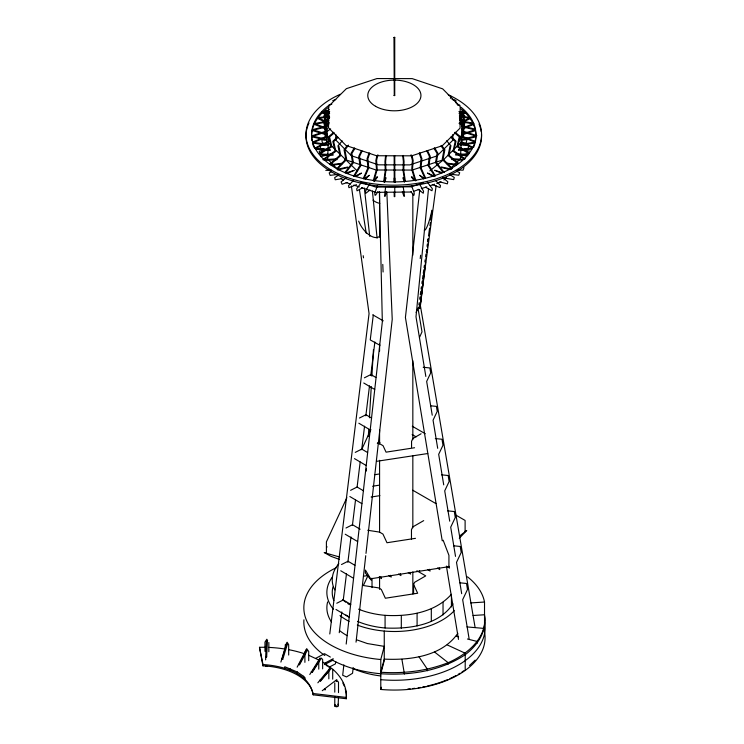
<?xml version="1.0" encoding="UTF-8"?>
<svg xmlns="http://www.w3.org/2000/svg" width="744" height="744" viewBox="0 0 744 744"><rect width="100%" height="100%" fill="white"/><g stroke="black" fill="none" stroke-linecap="round" stroke-linejoin="round"><path stroke-width="1.12" d="M394.19 170.311L394.171 155.998M328.662 107.517L328.541 127.856L346.053 145.517L376.511 155.747L411.748 155.822L442.336 145.712L460.062 128.126L460.183 106.513L442.671 88.862L412.213 78.622L376.966 78.557L346.388 88.666L328.662 106.253M335.814 134.357L335.777 140.012L351.363 155.728L378.473 164.833L409.842 164.898L437.053 155.896L452.836 140.253L452.873 134.59M331.554 659.686A90.619 52.322 0 0 0 380.788 673.748C409.944 675.636 440.457 671.135 465.205 654.72C477.202 645.625 486.781 631.991 484.521 616.264M403.062 169.985L403.378 161.429L402.69 155.682M328.29 141.937L327.63 159.067L337.888 169.641M461.113 142.671L460.499 158.658L449.72 169.13M461.029 150.186L461.113 147.907M266.659 656.896L267.431 641.114L266.436 641.012L265.664 656.989L266.659 656.896L265.664 656.794L265.664 659.881M366.29 471.064L366.42 468.748M368.336 436.337L368.745 429.39M369.433 417.812L371.275 386.555M371.888 376.139L373.46 349.513M411.785 169L412.409 160.406L411.06 154.743M428.544 188.418L415.989 316.739L425.838 376.455M420.211 167.363L421.132 158.714L419.151 153.171M385.615 155.45L384.946 161.56L385.252 170.488L383.681 181.843M386.248 155.701L385.615 161.448L385.913 170.004M420.221 258.596L420.583 255.248M343.858 664.866L342.696 675.264L346.509 676.938L352.554 673.274L353.205 667.508M346.192 644.072L382.332 321.817L379.384 191.487M356.041 642.156L365.732 555.694M365.992 553.387L392.228 319.39L386.852 192.082M419.756 190.101L405.415 317.474L442.252 540.869M424.229 273.494L420.407 305.765L475.007 626.913M424.499 271.188L424.908 267.728M425.187 265.422L425.596 261.962M426.005 258.503L426.275 256.196M426.684 252.737L426.963 250.43M427.372 246.971L427.642 244.674M421.988 290.216L419.774 308.593L436.124 185.702M422.257 287.919L422.676 284.478M422.955 282.181L423.364 278.74M423.643 276.442L424.061 272.992M424.471 269.551L424.75 267.254M426.545 252.328L426.814 250.031M427.781 241.995L428.2 238.545M326.253 662.783L325.974 665.09L327.444 666.196M329.787 633.972L369.061 313.577L351.382 185.935M373.283 315.103L370.242 339.924L379.886 345.281M335.721 661.546L335.442 663.853L328.913 667.303M339.255 632.707L341.803 611.94M343.217 600.399L346.462 573.866M347.876 562.334L350.991 536.954M352.405 525.422L355.511 500.042M357.064 487.348L360.18 461.968M361.091 449.739L361.733 449.367L364.56 426.21M365.834 415.822L369.508 385.829M370.782 375.45L374.874 341.989M428.191 165.103L429.39 156.38L426.824 151.004M384.323 181.945L385.913 170.543M418.881 304.863L419.198 302.613M419.663 299.218L419.979 296.958M420.295 294.698L420.769 291.313M421.085 289.053L421.402 286.793M421.876 283.408L422.192 281.148M422.508 278.888L422.983 275.494M423.299 273.234L423.773 269.849M424.08 267.589L424.396 265.329M424.871 261.944L425.187 259.684M425.661 256.289L425.977 254.029M426.293 251.77L426.61 249.519M427.084 246.124L427.4 243.865M427.716 241.605L428.023 239.345M428.498 235.96L429.604 228.055M429.92 225.795L430.395 222.4M430.711 220.14L431.976 211.11M435.593 162.266L437.044 153.431L433.929 148.279M385.559 187.544L384.509 196.258L385.104 196.304L386.564 191.729M450.408 98.348L450.799 96.106M442.289 158.891L443.982 149.944L440.969 145.861M455.505 102.784L455.933 100.57M448.176 155.04L450.064 145.954M319.873 145.536L320.524 148.307L326.858 149.935M453.133 150.781L455.189 141.546L450.771 137.259M459.904 120.723L462.191 110.447M460.583 121.188L462.973 110.465M376.976 155.477L375.841 160.499L376.464 169.465M377.868 154.771L376.585 160.444L377.18 169.028M457.086 146.177L459.271 136.784L454.565 132.841M461.689 125.745L464.117 115.999L459.085 113.553M462.303 126.266L464.758 115.729L459.327 112.79M462.312 130.87L464.684 120.956L459.606 118.473M463.112 130.395L465.326 120.733L459.932 117.729M459.959 141.323L462.247 131.762M462.312 133.79L464.135 126.21L459.029 123.346M462.257 136.552L464.777 126.043L459.429 122.639M280.888 662.076L286.347 643.839L287.426 644.146L282.72 659.379L281.641 659.072L282.72 659.379M467.464 576.805A90.619 52.322 0 0 1 484.521 602.036L484.521 631.972A90.619 52.322 0 0 1 380.788 689.456L380.788 659.519L384.257 646.378L367.313 643.532L356.534 639.766M381.653 670.465L384.257 660.607L384.257 631.052M380.788 689.456L381.365 687.261M463.196 137.324L463.652 134.459M373.283 180.643L376.148 170.59M373.934 180.885L377.18 169.567M463.986 167.642L463.075 170.181L457.653 169.976M281.92 659.286L285.956 646.238M369.089 152.864L367.052 158.77L367.992 167.791L363.602 177.825M369.768 153.208L367.852 158.77L368.745 167.409M377.468 185.451L374.781 193.18L374.967 195.151L375.543 195.235L377.915 191.71M384.341 180.941L385.504 177.788L386.089 177.825L384.676 182.206M338.501 697.249L338.092 706.456L336.232 706.8L334.781 706.047L335.191 704.94M286.328 643.402L287.147 642.221L288.663 644.648L288.681 655.036M363.9 178.96L368.745 167.949M419.449 337.534L422.006 331.833L418.007 308.314M393.985 37.479L394.738 37.358L394.738 95.399L394.264 95.669L393.985 37.479L394.738 37.358M393.985 95.511L394.738 95.399M416.119 312.396L418.565 307.123M361.733 449.367L370.884 429.586M346.853 497.736L326.402 541.892L326.402 553.266L339.357 556.94M326.942 546.598L326.783 547.417M367.685 576.2L363.36 585.528L378.566 587.881L381.3 589.453L385.364 598.232L417.663 593.238L413.59 584.459L414.594 582.31L425.726 575.884L416.854 570.76M361.407 150.66L358.738 156.389L359.966 165.494L353.642 176.114M362.086 151.06L359.575 156.445L360.747 165.168M297.144 667.173L306.695 648.656L308.704 651.409L308.704 660.672M357.548 621.389A62.217 35.926 0 0 0 385.076 627.983C409.023 629.154 438.644 625.434 452.947 603.896M473.082 615.493L484.521 614.767C487.673 637.841 467.167 654.404 448.13 662.681C426.731 671.097 403.648 673.766 380.788 672.241L384.257 659.11C410.214 660.393 442.085 656.338 457.839 633.265M369.489 183.87L365.471 191.347L365.75 193.338L369.982 190.027M300.046 662.616L303.31 656.543M307.132 650.665L306.091 650.172L307.132 650.665L299.516 664.838L298.474 664.346L298.958 664.634M309.792 674.51L319.976 658.189L320.98 658.756L312.322 672.344L311.327 671.786L312.322 672.344M354.293 147.898L351.029 153.394L352.526 162.611L344.807 172.692M354.962 148.344L351.893 153.524L353.326 162.341M354.395 176.3L360.747 165.707M311.885 672.111L319.306 660.458M324.988 134.599L325.444 137.454M347.225 145.489L344.063 149.851L345.802 159.188L336.707 168.767M348.518 145.117L344.946 150.046L346.611 158.983M361.268 182.587L356.664 188.827L357.027 190.836L362.375 187.888M317.846 682.797L330.048 668.093L330.745 668.503M345.569 172.934L353.326 162.88M374.464 181.359L377.552 176.877L376.976 176.793L373.711 180.987M328.839 669.6L330.048 668.093L330.922 668.791L320.59 681.011L319.715 680.314L320.59 681.011M321.148 679.858L328.532 671.125M342.221 140.886L337.962 145.815L339.915 155.282L329.685 164.136M337.525 169.009L346.611 159.523M353.316 180.653L348.499 185.665L348.945 187.702L356.488 184.661M332.708 100.672L335.814 99.491M329.332 118.147L326.96 120.5L326.83 141.379L356.702 170.432M429.883 170.86L443.582 159.69L461.764 141.648L461.894 120.779L459.439 118.305M337.478 136.757L332.819 141.351L334.958 150.976L322.849 159.681M338.064 137.352L333.684 141.676L335.73 150.893M443.917 179.992L446.4 177.583M358.562 609.178A62.217 35.926 0 0 0 385.076 615.344C408.512 616.702 435.082 612.703 451.441 594.261L451.441 606.899M469.492 665.527L475.165 660.123M459.281 538.247L466.73 530.491L464.693 531.569M330.494 164.433L340.706 155.682M333.712 132.311L328.736 136.543L331.015 146.326L319.083 153.497M334.242 132.944L329.564 136.924L331.75 146.308M346.099 177.807L341.115 181.908L342.063 184.233L347.197 182.559M365.276 179.016L369.303 175.296L364.579 178.495M322.254 690.702L336.846 679.588M459.783 535.829L465.112 531.811L465.112 520.437L456.053 515.211M330.643 128.898L326.56 131.911L328.839 141.453M323.64 160.044L335.73 151.432M339.32 174.552L334.651 177.639L335.228 179.76L341.756 178.681M324.068 126.536L329.332 122.76M328.904 124.006L324.626 126.368L327.053 136.431M459.392 115.739L465.121 112.26M459.894 116.417L465.846 112.809M319.827 153.915L331.75 146.847M421.085 433.771L412.836 438.542L411.562 441.285L411.562 447.228M423.699 520.623L412.743 526.947L411.469 529.691L411.469 539.093M328.802 117.812L323.408 120.853L325.881 131.53M329.136 118.547L324.049 121.067L326.421 130.963M355.846 176.663L361.472 173.101L354.256 176.57M331.238 171.817L329.201 172.906L330.141 175.37L336.874 174.515M315.493 658.459L324.533 653.688L330.336 657.045M324.486 663.322L333.238 658.719M324.486 664.634L333.238 660.03M364.393 377.812L370.893 374.52L375.86 377.459M359.464 418.026L365.974 414.743L371.637 418.082M355.251 452.389L361.761 449.097L367.583 452.547M350.601 490.324L357.111 487.032L363.593 490.854M345.988 528.008L352.498 524.715L360.124 529.216M341.505 564.538L348.015 561.246L354.879 565.301M336.762 603.254L343.272 599.962L350.777 604.388M314.563 148.223L328.16 141.425M461.764 121.839L468.897 118.296M461.736 122.788L469.669 118.854M315.335 148.651L328.839 141.992M329.387 112.874L324.031 115.506L326.411 126.368M329.639 113.627L324.598 116.101L327.025 125.838M326.346 110.893L329.294 109.628M312.536 142.067L326.439 136.347M313.178 142.588L327.053 136.961M464.888 127.057L473.417 123.643M461.661 129.242L473.082 124.685M346.472 172.859L354.218 170.339L347.002 173.557M328.876 105.174L331.871 104.067M461.178 144.438L466.302 142.653L466.86 139.826L463.438 139.77M423.55 182.698L411.451 186.791L375.85 187.107L360.412 182.029M413.645 191.273L419.151 189.413M421.355 188.669L426.851 186.809M430.153 185.693L434.552 184.205M436.756 183.461L441.155 181.982M311.848 135.854L325.872 131.186M443.582 159.69L412.204 170.069L376.046 169.995L344.798 159.495M312.415 136.412L325.342 132.2M462.424 133.846L475.565 129.707M462.34 134.738L475.137 130.721M463.968 149.284L468.181 148.168L468.915 145.731L463.559 144.913M312.573 129.633L326.486 126.024M337.813 170.041L347.718 167.53L347.643 167.047L337.432 169.279M313.047 130.237L326.951 126.722M320.887 156.603L330.373 154.231M461.95 139.277L476.327 135.882M461.819 140.151L475.816 136.859M313.643 123.718L327.137 121.17M462.405 154.966L468.794 153.785M315.084 124.155L327.509 121.886M324.524 150.288L319.204 151.199L319.948 153.924L327.397 155.254M460.331 144.513L474.588 142.197M460.155 145.368L473.826 143.164M377.785 442.754L379.979 442.392M374.939 474.691L379.468 473.956M372.577 486.251L379.366 485.144M331.75 165.354L341.952 163.782L341.868 163.289L330.392 164.722M414.566 447.749L386.062 452.157L383.058 445.693L379.579 443.684L377.31 443.331M371.126 497.02L379.886 495.662M415.478 538.331L386.973 542.739L382.965 534.099L379.487 532.09L367.731 530.267M364.16 576.116L367.573 575.586M371.191 578.311L370.614 578.786L448.93 566.677L448.93 555.312L443.145 540.191M419.188 570.89L419.765 570.806M376.603 461.327L427.754 453.533M318.255 117.608L329.015 116.315M318.469 118.287L329.276 117.059M320.924 145.433L325.147 145.024M472.514 148.205L458.685 149.451L458.434 150.288L471.77 149.098M324.449 159.672L335.581 158.909M324.505 160.49L337.088 159.625L336.697 158.835M470.794 602.91L484.521 602.036M322.031 112.084L329.685 111.702M325.779 170.348L331.173 170.097M323.156 112.716L328.69 112.484M325.24 139.891L321.808 139.965L322.375 142.792L327.518 144.531M468.078 154.008L455.942 154.213L455.626 155.031L468.153 154.836M376.994 192.324L411.451 192.017M320.729 155.031L333.2 155.143L332.875 154.324L319.706 154.194M459.922 112.353L465.418 112.558M458.927 111.581L465.446 111.86M463.354 159.402L452.147 158.732L451.757 159.523L462.126 160.155M315.968 149.219L330.364 150.409L330.103 149.563L315.177 148.326M466.962 626.913L484.037 628.42L484.037 629.917M458.295 144.438L461.457 144.727M265.208 647.299A83.784 48.369 0 0 0 259.479 647.308L262.976 664.531C282.311 665.806 309.365 672.557 313.187 694.831L346.313 698.746L346.313 697.444A83.784 48.369 0 0 0 332.68 669.144L322.719 662.067M265.664 666.299L267.589 666.485M423.206 367.266L429.865 367.954L430.692 372.949L426.665 381.449L432.236 415.208M430.86 405.824L436.412 406.391L437.23 411.386L433.055 420.202L437.695 448.316M435.324 438.569L441.992 439.248L442.978 445.247L438.681 454.314L443.722 484.865M441.49 474.821L448.158 475.509L449.144 481.498L444.717 490.854L449.72 521.181M447.618 510.849L454.286 511.537L455.272 517.526L450.706 527.171L455.523 556.382M453.552 545.78L460.22 546.468L461.206 552.457L456.509 562.38L461.68 593.693M459.848 582.803L466.516 583.482L467.502 589.471L462.666 599.683L469.083 638.585M459.383 116.957L470.143 118.11M459.643 116.213L469.287 117.31M449.711 174.143L458.76 175.221L459.69 172.748L456.611 171.139M313.187 693.52L346.313 697.444M457.458 164.387L446.995 163.196L446.912 163.68L456.072 165.019M312.694 143.025L328.616 145.499M313.094 142.253L328.43 144.643M458.89 149.293L462.08 149.823M464.209 150.176L469.529 151.051M461.187 121.793L473.575 123.978M461.55 121.067L473.882 123.318M445.042 178.151L453.691 179.611L454.277 177.49L449.571 174.431M336.827 705.991L334.995 705.6L334.67 704.484M311.848 136.803L326.923 140.244M312.406 136.068L326.783 139.37M458.388 154.129L466.832 156.166M451.58 169.12L441.248 166.963L441.173 167.437L450.083 169.613M461.764 126.629L474.579 129.791M462.219 125.922L475.053 129.168M456.36 636.194L458.583 636.762M467.455 639.003L477.443 641.533L477.443 643.039M313.122 129.893L326.291 133.939M312.489 130.581L326.374 134.831M451.906 99.119L455.626 100.273M453.18 100.3L455.068 100.682M439.611 181.815L447.321 183.861L447.842 181.778L442.801 177.704M463.4 132.097L475.249 135.882M462.861 131.083L476.885 135.659M346.081 182.55L350.489 184.001M353.8 185.089L359.315 186.902M361.519 187.627L375.85 192.333M305.031 679.458L305.031 677.793L303.533 676.296L297.34 672.018L284.766 666.736L284.766 668.391M442.55 172.729L434.691 170.264L440.969 173.045M456.797 103.983L460.015 105.388M457.541 105.062L459.188 105.434M339.45 559.414L330.941 556.317L324.189 552.541L326.56 552.932M316.302 124.248L326.997 128.442M313.494 124.053L327.034 129.344M461.717 136.831L474.542 141.937M462.331 136.217L475.174 141.407M432.385 184.596L440.039 187.59L440.495 185.544L435.417 180.383M447.228 644.918L465.205 653.223L465.205 670.428M308.49 655.176L319.111 660.161M461.001 142.364L472.468 147.926M318.692 117.971L324.84 120.956M317.948 118.547L323.928 121.449M461.606 141.769L473.305 147.507M433.826 175.947L427.447 173.036L433.194 176.56M372.725 314.786L383.225 320.841M412.278 426.247L425.233 433.715M412.148 434.561L416.119 436.849M412.762 490.231L435.919 503.595M319.976 658.189L320.543 658.514M457.086 146.717L469.055 153.71M468.804 152.687L457.811 146.205L460.099 136.394L455.096 132.2M363.76 382.993L374.688 389.447M358.831 423.215L370.159 429.902M354.488 458.611L366.15 465.493M349.847 496.536L361.872 503.642M345.225 534.22L357.622 541.548M340.743 570.76L353.493 578.283M336 609.476L349.131 617.222M323.454 112.418L329.22 115.859M321.733 112.381L329.713 117.143M425.549 187.218L431.976 190.743L432.348 188.734L426.972 181.638M453.133 151.32L464.368 159.188M465.149 158.816L453.896 150.855L456.044 141.221L451.357 136.654M424.48 178.421L419.635 175.249L423.773 178.941M434.496 651.967L448.13 662.681L448.13 664.178M448.176 155.58L457.625 163.541M336.92 681.355L336.111 680.676L336.474 681.588M458.425 163.215L448.967 155.171L450.938 145.694L446.633 140.793M418.175 189.302L423.271 193.263L423.559 191.273L419.43 183.824M447.125 566.51L449.506 568.063L448.911 566.296L448.334 566.77M437.407 568.007L439.788 569.569L439.202 567.802L438.625 568.276M427.698 569.513L430.079 571.067L429.483 569.299L428.907 569.774M408.261 572.517L410.642 574.07L410.056 572.303L409.479 572.778M398.542 574.015L400.932 575.577L400.337 573.81L399.761 574.275M388.833 575.521L391.214 577.074L390.619 575.307L390.042 575.782M379.115 577.019L381.495 578.572L380.9 576.814L380.333 577.279M371.209 580.162L365.416 573.038L365.416 570.081L370.614 578.786M442.289 159.43L451.496 168.851M452.315 168.6L443.099 159.086L444.856 149.739L441.657 145.405M341.04 178.123L343.403 180.56M414.696 180.095L411.971 176.756L411.395 176.849L413.971 180.504M337.385 680.816L338.501 682.211L338.501 692.627M435.593 162.806L442.754 171.892M444.242 172.552L436.403 162.518L437.918 153.301L434.608 147.823M321.454 658.087L322.645 659.612L322.645 668.875M411.014 191.682L413.497 195.198L414.073 195.105L414.269 193.133L411.451 185.414M419.039 656.878L427.409 669.265L427.409 670.763M428.191 165.642L434.682 176.189M435.435 175.993L428.981 165.419L430.227 156.305L427.502 150.604M420.211 167.902L424.74 177.881M425.484 177.742L420.964 167.735L421.932 158.705L419.83 152.818M267.645 640.761L266.845 639.236L264.976 642.1L264.976 651.363M404.717 180.913L403.453 177.77L402.857 177.816L404.411 182.178M402.346 191.72L403.946 196.277L404.531 196.23L403.183 186.4M412.092 170.562L415.18 180.829M415.887 180.755L412.502 169.427L413.153 160.462L411.962 155.44M338.009 704.159L338.334 705.275M323.984 126.201L326.514 136.691M326.495 110.558L328.783 120.816M325.714 110.577L328.113 121.291M338.836 146.075L340.706 155.143M313.187 694.831A54.656 31.555 0 0 0 262.976 665.843L259.479 647.308M401.899 659.314L404.438 674.027M446.409 566.072L458.499 639.394M359.436 189.878L366.225 233.244M405.266 180.68L403.722 170.469L404.057 161.541L403.322 155.431M403.062 170.525L404.624 180.783M363.202 255.703L363.518 257.87M364.346 188L369.74 236.378M372.409 191.031L377.096 238.219M382.788 264.408L383.095 272.006M394.85 182.392L394.776 178.123L394.181 178.132L394.227 181.564M394.153 192.008L394.227 196.639L394.822 196.639L394.757 186.744M394.859 182.252L394.766 155.794M394.19 170.85L394.264 182.308M443.033 602.277L443.033 614.925M431.315 608.778L431.315 621.417M417.086 613.298L417.086 625.937M413.59 584.459L413.59 593.656M412.836 193.71L412.836 255.183M412.836 360.747L412.836 439.63M412.836 455.867L412.836 527.794M412.836 571.876L412.836 593.917M401.314 615.539L401.314 628.178M385.076 615.344L385.076 627.983M379.579 191.933L379.579 237.243M379.579 344.137L379.579 351.103M379.579 430.106L379.579 444.056M379.579 460.322L379.579 532.351M379.579 576.498L379.579 589.285M372.019 578.376L372.019 587.574M334.781 682.899L334.781 692.162M334.781 696.784L334.781 706.047M332.708 669.898L332.708 679.151M328.839 670.753L328.839 678.854M318.767 659.872L318.767 669.135M304.901 651.949L304.901 662.355M303.533 676.296L303.533 677.951M297.34 672.018L297.34 673.673M289.946 668.447L289.946 670.102M285.278 644.667L285.278 650.451M268.835 642.481L268.835 651.735M262.976 664.531L262.976 665.843M347.132 635.664A67.592 39.023 0 0 1 339.999 630.912M331.489 621.984A67.592 39.023 0 0 1 327.639 601.905M380.788 659.519A90.619 52.322 0 0 1 307.17 621.845A90.619 52.322 0 0 1 336.409 567.626M324.877 655.538A90.619 52.322 0 0 1 303.924 619.808M380.798 675.952A67.592 39.023 0 0 1 353.205 668.642M484.521 622.189A90.619 52.322 0 0 1 380.788 679.672M454.277 610.647A67.592 39.023 0 0 1 357.315 625.081M349.122 621.417A67.592 39.023 0 0 1 339.999 615.586M333.396 609.215A67.592 39.023 0 0 1 332.549 576.805M347.718 616.19A62.217 35.926 0 0 1 345.969 614.99M333.833 600.548A62.217 35.926 0 0 1 332.949 587.053M481.48 133.939A87.792 50.685 0 0 1 384.192 186.521A87.792 50.685 0 0 1 308.965 123.02M479.043 124.081A87.792 50.685 0 0 1 481.229 131.735M461.085 107.275A82.165 47.439 0 0 1 446.93 170.646A82.165 47.439 0 0 1 336.334 168.404A82.165 47.439 0 0 1 329.918 104.616M448.223 94.721A87.792 50.685 0 0 1 457.913 169.083A87.792 50.685 0 0 1 328.746 168.544A87.792 50.685 0 0 1 340.315 94.265M475.909 137.259A82.165 47.439 0 0 1 473.612 147.331M313.922 147.331A82.165 47.439 0 0 1 312.433 142.895M311.969 140.644A82.165 47.439 0 0 1 329.015 106.931M461.085 108.94A82.165 47.439 0 0 1 475.928 136.143M268.658 647.401A83.784 48.369 0 0 1 285.594 649.131M288.895 649.717A83.784 48.369 0 0 1 304.305 653.697M342.826 683.029A83.784 48.369 0 0 1 344.165 685.922M345.188 688.842A83.784 48.369 0 0 1 346.313 698.746M349.568 604.705A62.217 35.926 0 0 1 347.718 603.542M345.969 602.342A62.217 35.926 0 0 1 342.482 599.571M334.754 589.936A62.217 35.926 0 0 1 338.855 563.71M463.772 670.781A89.894 51.903 0 0 1 461.987 671.99M460.127 673.181A89.894 51.903 0 0 1 458.192 674.334M456.202 675.459A89.894 51.903 0 0 1 449.897 678.593M447.702 679.551A89.894 51.903 0 0 1 427.149 686.08M424.964 686.554A89.894 51.903 0 0 1 422.741 687M420.5 687.409A89.894 51.903 0 0 1 418.23 687.781M414.789 688.293A89.894 51.903 0 0 1 412.474 688.581M410.158 688.832A89.894 51.903 0 0 1 407.833 689.056M379.775 203.335A16.954 14.313 -28.7 0 1 373.032 200.155M380.072 235.755A16.954 8.714 55.1 0 1 369.359 235.067A16.954 8.714 55.1 0 1 358.664 221.117M431.929 210.227A16.954 2.548 -76.3 0 1 424.275 230.082M325.277 689.641L324.83 689.874L324.468 688.953L325.277 689.641M375.562 106.308A26.589 15.345 0 0 0 420.044 99.426A26.589 15.345 0 0 0 387.485 80.631A26.589 15.345 0 0 0 375.562 106.308"/></g></svg>
